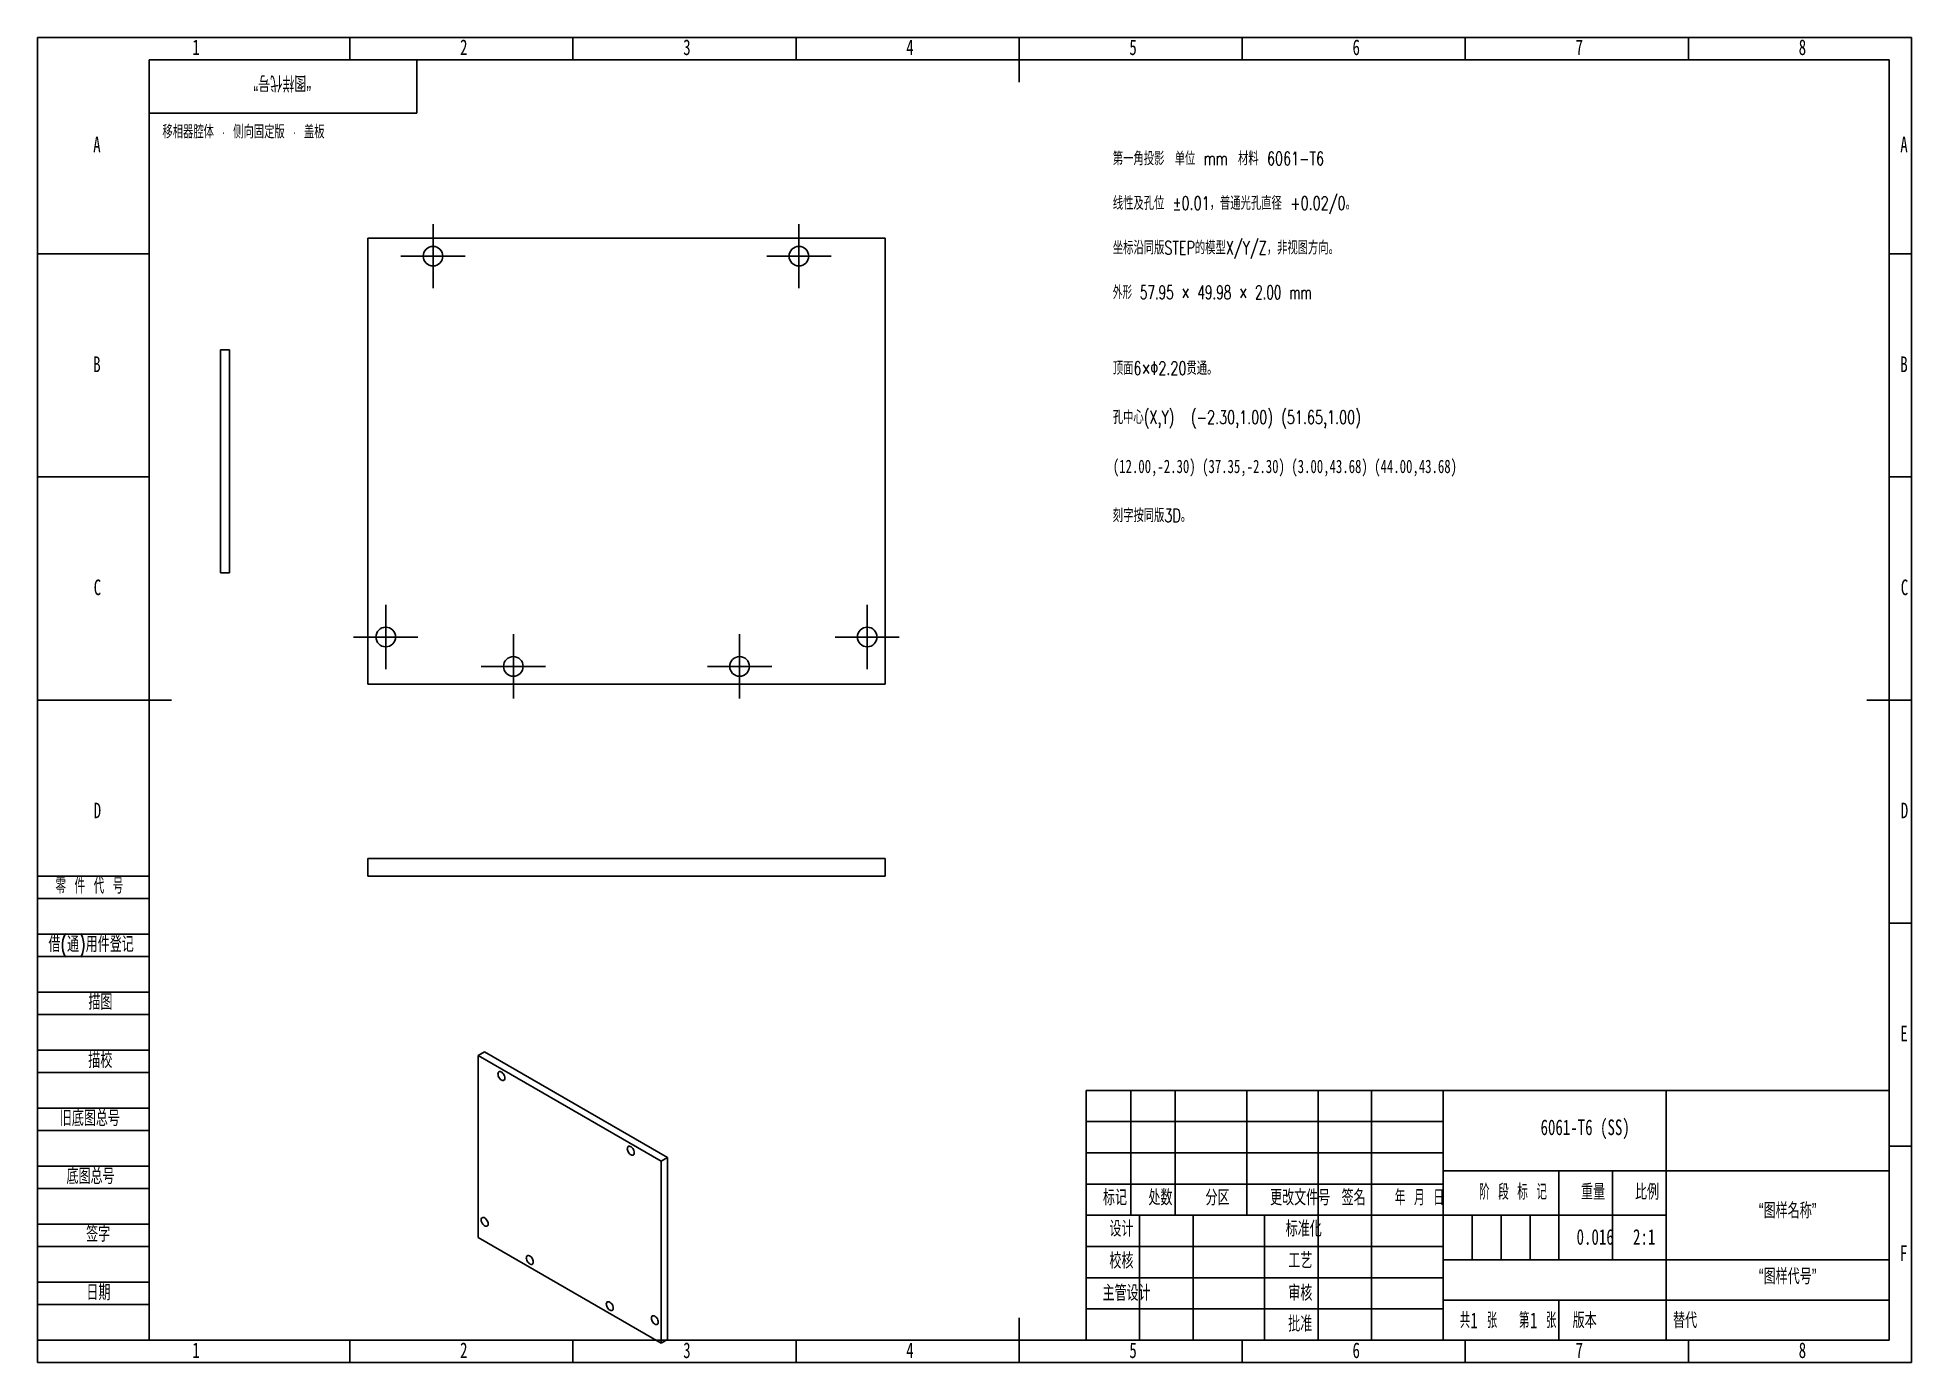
# Model space of a CAD drawing. Header units: millimetres. Extents: x 0 to 420, y 0 to 297.
import ezdxf

# ---------------------------------------------------------------- set-up
doc = ezdxf.new("R2010")
doc.units = ezdxf.units.MM
for name, color, linetype in [('10', 7, 'Continuous'), ('5', 7, 'Continuous'), ('9', 7, 'Continuous'), ('SLD-0', 7, 'Continuous')]:
    doc.layers.add(name, color=color, linetype=linetype)
doc.styles.add('SLDTEXTSTYLE0', font='TXT', dxfattribs={"width": 0.7, "bigfont": 'bigfont'})
doc.styles.add('SLDTEXTSTYLE1', font='TXT', dxfattribs={"width": 0.653846, "bigfont": 'bigfont'})
doc.styles.add('SLDTEXTSTYLE2', font='TXT', dxfattribs={"width": 0.7})
doc.styles.add('SLDTEXTSTYLE3', font='TXT', dxfattribs={"width": 0.62, "bigfont": 'bigfont'})
doc.styles.add('SLDTEXTSTYLE4', font='TXT', dxfattribs={"width": 0.614286, "bigfont": 'bigfont'})
doc.styles.add('SLDTEXTSTYLE5', font='TXT', dxfattribs={"width": 0.6, "bigfont": 'bigfont'})

# ---------------------------------------------------------------- blocks, each defined once
blk = doc.blocks.new('SW_CENTERMARKSYMBOL_0')
at = {"layer": '10', "color": 0}
for p, q in [((0, 5), (0, 7.2)), ((0, 0), (0, 5)), ((-5, 0), (-7.2, 0)), ((0, 0), (-5, 0)), ((0, 0), (0, -5)), ((0, 0), (5, 0)), ((5, 0), (7.2, 0)), ((0, -5), (0, -7.2))]:
    blk.add_line(p, q, dxfattribs=at)
blk = doc.blocks.new('SW_CENTERMARKSYMBOL_1')
at = {"layer": '10', "color": 0}
for p, q in [((0, 5), (0, 7.2)), ((0, 0), (0, 5)), ((-5, 0), (-7.2, 0)), ((0, 0), (-5, 0)), ((0, 0), (0, -5)), ((0, 0), (5, 0)), ((5, 0), (7.2, 0)), ((0, -5), (0, -7.2))]:
    blk.add_line(p, q, dxfattribs=at)
blk = doc.blocks.new('SW_CENTERMARKSYMBOL_2')
at = {"layer": '10', "color": 0}
for p, q in [((0, 5), (0, 7.2)), ((0, 0), (0, 5)), ((-5, 0), (-7.2, 0)), ((0, 0), (-5, 0)), ((0, 0), (0, -5)), ((0, 0), (5, 0)), ((5, 0), (7.2, 0)), ((0, -5), (0, -7.2))]:
    blk.add_line(p, q, dxfattribs=at)
blk = doc.blocks.new('SW_CENTERMARKSYMBOL_3')
at = {"layer": '10', "color": 0}
for p, q in [((0, 5), (0, 7.2)), ((0, 0), (0, 5)), ((-5, 0), (-7.2, 0)), ((0, 0), (-5, 0)), ((0, 0), (0, -5)), ((0, 0), (5, 0)), ((5, 0), (7.2, 0)), ((0, -5), (0, -7.2))]:
    blk.add_line(p, q, dxfattribs=at)
blk = doc.blocks.new('SW_CENTERMARKSYMBOL_4')
at = {"layer": '10', "color": 0}
for p, q in [((0, 5), (0, 7.2)), ((0, 0), (0, 5)), ((-5, 0), (-7.2, 0)), ((0, 0), (-5, 0)), ((0, 0), (0, -5)), ((0, 0), (5, 0)), ((5, 0), (7.2, 0)), ((0, -5), (0, -7.2))]:
    blk.add_line(p, q, dxfattribs=at)
blk = doc.blocks.new('SW_CENTERMARKSYMBOL_5')
at = {"layer": '10', "color": 0}
for p, q in [((0, 5), (0, 7.2)), ((0, 0), (0, 5)), ((-5, 0), (-7.2, 0)), ((0, 0), (-5, 0)), ((0, 0), (0, -5)), ((0, 0), (5, 0)), ((5, 0), (7.2, 0)), ((0, -5), (0, -7.2))]:
    blk.add_line(p, q, dxfattribs=at)

msp = doc.modelspace()

# ---------------------------------------------------------------- linework, layer by layer
at = {"color": 7, "linetype": 'Continuous', "lineweight": 25}
for p, q in [((189.95, 251.98), (74.05, 251.98)), ((74.05, 251.98), (74.05, 152.02)), ((189.95, 152.02), (189.95, 251.98)), ((41, 177.01), (41, 226.99)), ((41, 226.99), (43, 226.99)), ((43, 177.01), (43, 226.99)), ((41, 177.01), (43, 177.01)), ((74.05, 152.02), (189.95, 152.02)), ((189.95, 113), (74.05, 113)), ((74.05, 109), (74.05, 113)), ((189.95, 109), (189.95, 113)), ((189.95, 109), (74.05, 109)), ((98.8, 68.82), (100.22, 69.64)), ((139.78, 45.17), (98.8, 68.82)), ((98.8, 68.82), (98.8, 28.01)), ((141.2, 45.99), (100.22, 69.64)), ((139.78, 45.17), (141.2, 45.99)), ((139.78, 4.36), (139.78, 45.17)), ((141.2, 5.18), (141.2, 45.99)), ((98.8, 28.01), (139.78, 4.36)), ((139.78, 4.36), (141.2, 5.18))]:
    msp.add_line(p, q, dxfattribs=at)
at = {"color": 7, "linetype": 'Continuous', "lineweight": 25, "flags": 128}
for points in [[(104.74, 63.76), (104.72, 63.99), (104.66, 64.23), (104.55, 64.47), (104.41, 64.7), (104.24, 64.89), (104.06, 65.05), (103.87, 65.16), (103.69, 65.21), (103.52, 65.21), (103.38, 65.14), (103.28, 65.03), (103.21, 64.86), (103.19, 64.66), (103.21, 64.43), (103.28, 64.19), (103.38, 63.95), (103.52, 63.73), (103.69, 63.53), (103.87, 63.37), (104.06, 63.27), (104.24, 63.21), (104.41, 63.22), (104.55, 63.28), (104.66, 63.4), (104.72, 63.56), (104.74, 63.76)], [(133.74, 47.03), (133.71, 47.25), (133.65, 47.5), (133.54, 47.74), (133.4, 47.96), (133.23, 48.16), (133.05, 48.31), (132.86, 48.42), (132.68, 48.47), (132.52, 48.47), (132.38, 48.41), (132.27, 48.29), (132.2, 48.13), (132.18, 47.92), (132.2, 47.7), (132.27, 47.46), (132.38, 47.22), (132.52, 46.99), (132.68, 46.79), (132.86, 46.64), (133.05, 46.53), (133.23, 46.48), (133.4, 46.48), (133.54, 46.54), (133.65, 46.66), (133.71, 46.82), (133.74, 47.03)], [(101, 31.08), (100.97, 31.3), (100.91, 31.55), (100.8, 31.78), (100.66, 32.01), (100.49, 32.21), (100.31, 32.36), (100.12, 32.47), (99.94, 32.52), (99.78, 32.52), (99.64, 32.46), (99.53, 32.34), (99.46, 32.18), (99.44, 31.97), (99.46, 31.75), (99.53, 31.51), (99.64, 31.27), (99.78, 31.04), (99.94, 30.84), (100.12, 30.69), (100.31, 30.58), (100.49, 30.53), (100.66, 30.53), (100.8, 30.59), (100.91, 30.71), (100.97, 30.87), (101, 31.08)], [(111.11, 22.54), (111.09, 22.77), (111.02, 23.01), (110.91, 23.25), (110.77, 23.48), (110.61, 23.67), (110.42, 23.83), (110.24, 23.94), (110.05, 23.99), (109.89, 23.99), (109.75, 23.93), (109.64, 23.81), (109.58, 23.64), (109.55, 23.44), (109.58, 23.21), (109.64, 22.97), (109.75, 22.73), (109.89, 22.51), (110.05, 22.31), (110.24, 22.16), (110.42, 22.05), (110.61, 21.99), (110.77, 22), (110.91, 22.06), (111.02, 22.18), (111.09, 22.34), (111.11, 22.54)], [(129.03, 12.2), (129.01, 12.42), (128.94, 12.67), (128.84, 12.91), (128.7, 13.13), (128.53, 13.33), (128.35, 13.48), (128.16, 13.59), (127.98, 13.64), (127.81, 13.64), (127.67, 13.58), (127.57, 13.46), (127.5, 13.3), (127.48, 13.09), (127.5, 12.87), (127.57, 12.63), (127.67, 12.39), (127.81, 12.16), (127.98, 11.96), (128.16, 11.81), (128.35, 11.7), (128.53, 11.65), (128.7, 11.65), (128.84, 11.71), (128.94, 11.83), (129.01, 11.99), (129.03, 12.2)], [(139.14, 9.05), (139.12, 9.28), (139.06, 9.52), (138.95, 9.76), (138.81, 9.99), (138.64, 10.18), (138.46, 10.34), (138.27, 10.45), (138.09, 10.5), (137.93, 10.5), (137.78, 10.43), (137.68, 10.32), (137.61, 10.15), (137.59, 9.95), (137.61, 9.72), (137.68, 9.48), (137.78, 9.24), (137.93, 9.02), (138.09, 8.82), (138.27, 8.67), (138.46, 8.56), (138.64, 8.5), (138.81, 8.51), (138.95, 8.57), (139.06, 8.69), (139.12, 8.85), (139.14, 9.05)]]:
    msp.add_lwpolyline(points, dxfattribs=at)
at = {"color": 7, "linetype": 'Continuous', "lineweight": 25}
for centre in [(88.65, 247.98), (170.65, 247.98), (78.05, 162.62), (185.95, 162.62), (106.65, 156.02), (157.35, 156.02)]:
    msp.add_circle(centre, 2.2, dxfattribs=at)
at = {"layer": '10', "color": 7}
for p, q in [((0, 109), (25, 109)), ((0, 104), (25, 104)), ((0, 96), (25, 96)), ((0, 91), (25, 91)), ((0, 83), (25, 83)), ((0, 78), (25, 78)), ((0, 70), (25, 70)), ((0, 65), (25, 65)), ((0, 57), (25, 57)), ((0, 52), (25, 52)), ((235, 54), (315, 54)), ((235, 47), (315, 47)), ((0, 44), (25, 44)), ((0, 39), (25, 39)), ((0, 31), (25, 31)), ((0, 26), (25, 26)), ((0, 18), (25, 18)), ((0, 13), (25, 13))]:
    msp.add_line(p, q, dxfattribs=at)
at = {"layer": '10', "color": 7, "lineweight": 25}
for p, q in [((245, 61), (245, 33)), ((255, 61), (255, 33)), ((271, 61), (271, 33)), ((287, 61), (287, 5)), ((299, 61), (299, 5)), ((315, 61), (315, 5)), ((365, 61), (365, 33)), ((315, 43), (415, 43)), ((340.99, 43), (340.99, 23)), ((353, 43), (353, 23)), ((235, 40), (315, 40)), ((235, 33), (365, 33)), ((247, 33), (247, 5)), ((259, 33), (259, 5)), ((275, 33), (275, 5)), ((365, 33), (365, 5)), ((235, 26), (315, 26)), ((315, 23), (415, 23)), ((235, 19), (315, 19)), ((315, 14), (415, 14)), ((235, 12), (315, 12))]:
    msp.add_line(p, q, dxfattribs=at)
at = {"layer": '5'}
for p, q in [((70, 297), (70, 292)), ((120, 297), (120, 292)), ((170, 297), (170, 292)), ((270, 297), (270, 292)), ((320, 297), (320, 292)), ((370, 297), (370, 292)), ((0, 248.5), (25, 248.5)), ((420, 248.5), (415, 248.5)), ((0, 198.5), (25, 198.5)), ((420, 198.5), (415, 198.5)), ((420, 98.5), (415, 98.5)), ((420, 48.5), (415, 48.5)), ((70, 0), (70, 5)), ((120, 0), (120, 5)), ((170, 0), (170, 5)), ((270, 0), (270, 5)), ((320, 0), (320, 5)), ((370, 0), (370, 5))]:
    msp.add_line(p, q, dxfattribs=at)
at = {"layer": '5', "lineweight": 25}
for p, q in [((220, 297), (220, 287)), ((0, 148.5), (30, 148.5)), ((420, 148.5), (410, 148.5)), ((220, 0), (220, 10))]:
    msp.add_line(p, q, dxfattribs=at)
at = {"layer": '5', "color": 7, "lineweight": 25}
for p, q in [((415, 292), (25, 292)), ((25, 292), (25, 5)), ((85, 280), (85, 292)), ((415, 5), (415, 292)), ((25, 280), (85, 280)), ((235, 61), (415, 61)), ((235, 61), (235, 5)), ((0, 5), (415, 5))]:
    msp.add_line(p, q, dxfattribs=at)
at = {"layer": '9', "color": 7}
for p, q in [((420, 297), (0, 297)), ((0, 297), (0, 0)), ((420, 148.5), (420, 297)), ((420, 0), (420, 148.5)), ((0, 0), (420, 0))]:
    msp.add_line(p, q, dxfattribs=at)
at = {"layer": 'SLD-0'}
for p, q in [((321.5, 33), (321.5, 23)), ((328, 33), (328, 23)), ((334.5, 33), (334.5, 23))]:
    msp.add_line(p, q, dxfattribs=at)
at = {"layer": 'SLD-0', "lineweight": 25}
msp.add_line((340.99, 14), (340.99, 5), dxfattribs=at)

# ---------------------------------------------------------------- block references
at = {"layer": '10'}
for name, p in [('SW_CENTERMARKSYMBOL_0', (88.65, 247.98)), ('SW_CENTERMARKSYMBOL_4', (170.65, 247.98)), ('SW_CENTERMARKSYMBOL_5', (78.05, 162.62)), ('SW_CENTERMARKSYMBOL_3', (185.95, 162.62)), ('SW_CENTERMARKSYMBOL_2', (106.65, 156.02)), ('SW_CENTERMARKSYMBOL_1', (157.35, 156.02))]:
    msp.add_blockref(name, p, dxfattribs=at)

# ---------------------------------------------------------------- texts
for s, insert, char_height, attachment_point, style in [('1', (35.54, 296.56), 3.5, 2, 'SLDTEXTSTYLE2'), ('2', (95.54, 296.56), 3.5, 2, 'SLDTEXTSTYLE2'), ('3', (145.54, 296.56), 3.5, 2, 'SLDTEXTSTYLE2'), ('4', (195.54, 296.56), 3.5, 2, 'SLDTEXTSTYLE2'), ('5', (245.54, 296.56), 3.5, 2, 'SLDTEXTSTYLE2'), ('6', (295.55, 296.56), 3.5, 2, 'SLDTEXTSTYLE2'), ('7', (345.55, 296.56), 3.5, 2, 'SLDTEXTSTYLE2'), ('8', (395.55, 296.56), 3.5, 2, 'SLDTEXTSTYLE2'), ('移相器腔体 · 侧向固定版 · 盖板', (28, 277.37), 3, 1, 'SLDTEXTSTYLE0'), ('A', (13.32, 274.75), 3.5, 2, 'SLDTEXTSTYLE2'), ('A', (418.32, 274.75), 3.5, 2, 'SLDTEXTSTYLE2'), ('第一角投影\u3000单位 mm\u3000材料 6061-T6', (241, 271.37), 3, 1, 'SLDTEXTSTYLE0'), ('线性及孔位 ±0.01，普通光孔直径 +0.02/0。', (241, 261.37), 3, 1, 'SLDTEXTSTYLE0'), ('坐标沿同版STEP的模型X/Y/Z，非视图方向。', (241, 251.37), 3, 1, 'SLDTEXTSTYLE0'), ('外形 57.95 × 49.98 × 2.00 mm', (241, 241.37), 3, 1, 'SLDTEXTSTYLE1'), ('B', (13.32, 225.5), 3.5, 2, 'SLDTEXTSTYLE2'), ('顶面6×Φ2.20贯通。', (241, 224.37), 3, 1, 'SLDTEXTSTYLE0'), ('B', (418.32, 225.5), 3.5, 2, 'SLDTEXTSTYLE2'), ('孔中心(X,Y)  (-2.30,1.00) (51.65,1.00)', (241, 213.37), 3, 1, 'SLDTEXTSTYLE0'), ('(12.00,-2.30) (37.35,-2.30) (3.00,43.68) (44.00,43.68)', (241, 202.37), 3, 1, 'SLDTEXTSTYLE2'), ('刻字按同版3D。', (241, 191.37), 3, 1, 'SLDTEXTSTYLE0'), ('C', (13.43, 175.5), 3.5, 2, 'SLDTEXTSTYLE2'), ('C', (418.43, 175.5), 3.5, 2, 'SLDTEXTSTYLE2'), ('D', (13.43, 125.5), 3.5, 2, 'SLDTEXTSTYLE2'), ('D', (418.43, 125.5), 3.5, 2, 'SLDTEXTSTYLE2'), ('E', (418.32, 75.5), 3.5, 2, 'SLDTEXTSTYLE2'), ('6061-T6 (SS)', (346.86, 54.48), 3.5, 2, 'SLDTEXTSTYLE2'), ('“图样名称”', (392.25, 35.79), 3.5, 2, 'SLDTEXTSTYLE0'), ('0.016', (349.1, 29.9), 3.5, 2, 'SLDTEXTSTYLE2'), ('2:1', (360.08, 29.9), 3.5, 2, 'SLDTEXTSTYLE2'), ('F', (418.22, 26.25), 3.5, 2, 'SLDTEXTSTYLE2'), ('“图样代号”', (392.25, 21.05), 3.5, 2, 'SLDTEXTSTYLE0'), ('1', (321.14, 11.2), 3.5, 1, 'SLDTEXTSTYLE2'), ('1', (334.48, 11.2), 3.5, 1, 'SLDTEXTSTYLE2'), ('1', (35.54, 4.5), 3.5, 2, 'SLDTEXTSTYLE2'), ('2', (95.54, 4.5), 3.5, 2, 'SLDTEXTSTYLE2'), ('3', (145.54, 4.5), 3.5, 2, 'SLDTEXTSTYLE2'), ('4', (195.54, 4.5), 3.5, 2, 'SLDTEXTSTYLE2'), ('5', (245.54, 4.5), 3.5, 2, 'SLDTEXTSTYLE2'), ('6', (295.55, 4.5), 3.5, 2, 'SLDTEXTSTYLE2'), ('7', (345.55, 4.5), 3.5, 2, 'SLDTEXTSTYLE2'), ('8', (395.55, 4.5), 3.5, 2, 'SLDTEXTSTYLE2')]:
    msp.add_mtext(s, dxfattribs=dict(at, insert=insert, char_height=char_height, attachment_point=attachment_point, style=style))
at = {"layer": '10', "color": 7, "char_height": 3.5}
for s, insert, attachment_point, style in [('零 件 代 号', (4.02, 108.59), 1, 'SLDTEXTSTYLE4'), ('借(通)用件登记', (2.47, 95.5), 1, 'SLDTEXTSTYLE0'), ('描图', (14.11, 82.55), 2, 'SLDTEXTSTYLE0'), ('描校', (14.08, 69.52), 2, 'SLDTEXTSTYLE0'), ('旧底图总号', (5, 56.49), 1, 'SLDTEXTSTYLE0'), ('底图总号', (6.5, 43.49), 1, 'SLDTEXTSTYLE0'), ('标记', (241.49, 38.72), 2, 'SLDTEXTSTYLE0'), ('处数', (251.67, 38.72), 2, 'SLDTEXTSTYLE0'), ('分区', (264.46, 38.72), 2, 'SLDTEXTSTYLE0'), ('更改文件号', (282.98, 38.72), 2, 'SLDTEXTSTYLE0'), ('签名', (294.97, 38.72), 2, 'SLDTEXTSTYLE0'), ('年 月 日', (309.71, 38.72), 2, 'SLDTEXTSTYLE3'), ('阶 段 标 记', (330.69, 39.99), 2, 'SLDTEXTSTYLE4'), ('重量', (348.63, 39.99), 2, 'SLDTEXTSTYLE0'), ('比例', (360.72, 39.99), 2, 'SLDTEXTSTYLE0'), ('签字', (13.59, 30.54), 2, 'SLDTEXTSTYLE0'), ('设计', (242.93, 31.73), 2, 'SLDTEXTSTYLE0'), ('标准化', (283.79, 31.73), 2, 'SLDTEXTSTYLE0'), ('校核', (242.93, 24.56), 2, 'SLDTEXTSTYLE0'), ('工艺', (283.02, 24.6), 2, 'SLDTEXTSTYLE0'), ('日期', (13.66, 17.44), 2, 'SLDTEXTSTYLE0'), ('主管设计', (244.09, 17.33), 2, 'SLDTEXTSTYLE0'), ('审核', (283.02, 17.33), 2, 'SLDTEXTSTYLE0'), ('批准', (283, 10.44), 2, 'SLDTEXTSTYLE0'), ('共  张', (322.96, 11.2), 2, 'SLDTEXTSTYLE5'), ('第  张', (336.22, 11.2), 2, 'SLDTEXTSTYLE5'), ('版本', (346.74, 11.2), 2, 'SLDTEXTSTYLE0')]:
    msp.add_mtext(s, dxfattribs=dict(at, insert=insert, attachment_point=attachment_point, style=style))
at = {"layer": 'SLD-0', "insert": (54.86, 285.02), "char_height": 3.5, "attachment_point": 2, "rotation": 180, "style": 'SLDTEXTSTYLE0'}
msp.add_mtext('“图样代号”', dxfattribs=at)
at = {"layer": 'SLD-0', "insert": (366.56, 11.2), "char_height": 3.5, "attachment_point": 1, "style": 'SLDTEXTSTYLE0'}
msp.add_mtext('替代', dxfattribs=at)

doc.saveas('drawing.dxf')
